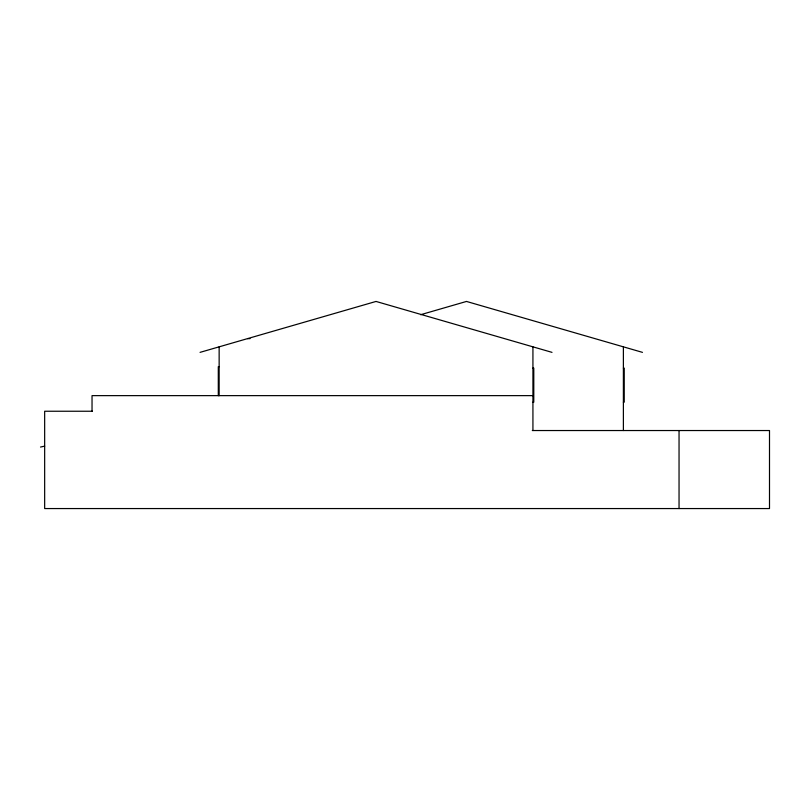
<?xml version="1.0" encoding="UTF-8"?>
<svg xmlns="http://www.w3.org/2000/svg" width="810" height="810" viewBox="0 0 810 810"><rect width="100%" height="100%" fill="white"/><g stroke="black" fill="none" stroke-linecap="round" stroke-linejoin="round"><path stroke-width="1.21" d="M200.06 352.36L376.032 301.442L552.005 352.36M420.633 314.715L466.489 301.442L642.462 352.36M40.5 447.049L44.661 446.138M247.516 338.631L250.037 338.631M219.145 366.697L218.295 366.697L218.295 395.705M532.929 368.115L533.78 368.115L533.78 402.165L532.929 402.165M623.386 368.115L624.237 368.115L624.237 402.165L623.386 402.165M532.929 395.634L92.036 395.634L92.036 411.237M92.441 411.237L44.661 411.237L44.661 508.558L769.5 508.558L769.5 430.535L532.292 430.535M679.043 430.535L679.043 508.558M623.386 346.842L623.386 430.535M532.929 346.842L532.929 430.535M219.145 346.842L219.145 395.705"/></g></svg>
